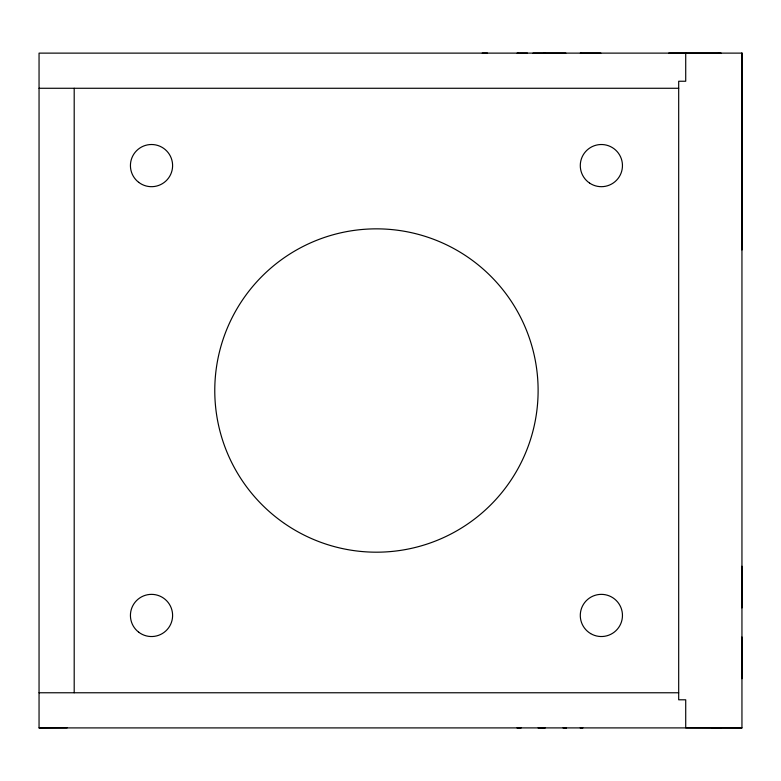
<?xml version="1.0" encoding="UTF-8"?>
<svg xmlns="http://www.w3.org/2000/svg" width="781" height="781" viewBox="0 0 781 781"><rect width="100%" height="100%" fill="white"/><g stroke="black" fill="none" stroke-linecap="round" stroke-linejoin="round"><path stroke-width="1.17" d="M741.95 53.118L39.05 53.128L39.05 727.912L741.95 727.902L741.95 53.128L741.95 249.93M741.95 678.699L741.95 637.023M741.95 607.911L741.95 566.235M544.132 53.137L545.206 53.128L532.984 53.128M39.05 727.912L67.166 727.804M482.238 53.108L487.529 53.118M518.164 53.128L517.09 53.128L527.507 53.137M565.864 53.108L545.138 53.108M580.888 53.108L580.283 53.108L600.872 53.118M518.096 727.912L517.022 727.912L521.142 727.921M715.552 727.902L720.902 727.902M718.471 53.098L720.863 53.098L668.761 53.098M39.05 88.273L678.689 88.273M39.05 692.767L678.689 692.767M538.109 727.912L545.138 727.912L543.254 727.921M563.052 727.902L566.264 727.902L564.829 727.902M711.491 727.902L720.307 727.902M741.95 727.912L685.718 727.804L685.718 699.796L678.689 699.796L678.689 81.244L685.718 81.244L685.718 53.128M74.195 88.273L74.195 692.767M580.927 727.912L580.322 727.912L582.724 727.912L580.927 727.912M138.676 182.324A21.087 21.087 0 0 0 172.425 168.345A21.087 21.087 0 0 0 143.44 146.115A21.087 21.087 0 0 0 138.676 182.324M589.577 183.076A21.087 21.087 0 0 0 622.408 167.066A21.087 21.087 0 0 0 592.135 146.643A21.087 21.087 0 0 0 589.577 183.076M590.621 633.586A21.087 21.087 0 0 0 622.457 615.692A21.087 21.087 0 0 0 591.041 597.065A21.087 21.087 0 0 0 590.621 633.586M138.676 632.18A21.087 21.087 0 0 0 172.425 618.201A21.087 21.087 0 0 0 143.44 595.971A21.087 21.087 0 0 0 138.676 632.18M284.44 523.455A161.667 161.667 0 0 0 537.572 403.728A161.667 161.667 0 0 0 307.314 244.375A161.667 161.667 0 0 0 284.44 523.455"/></g></svg>
